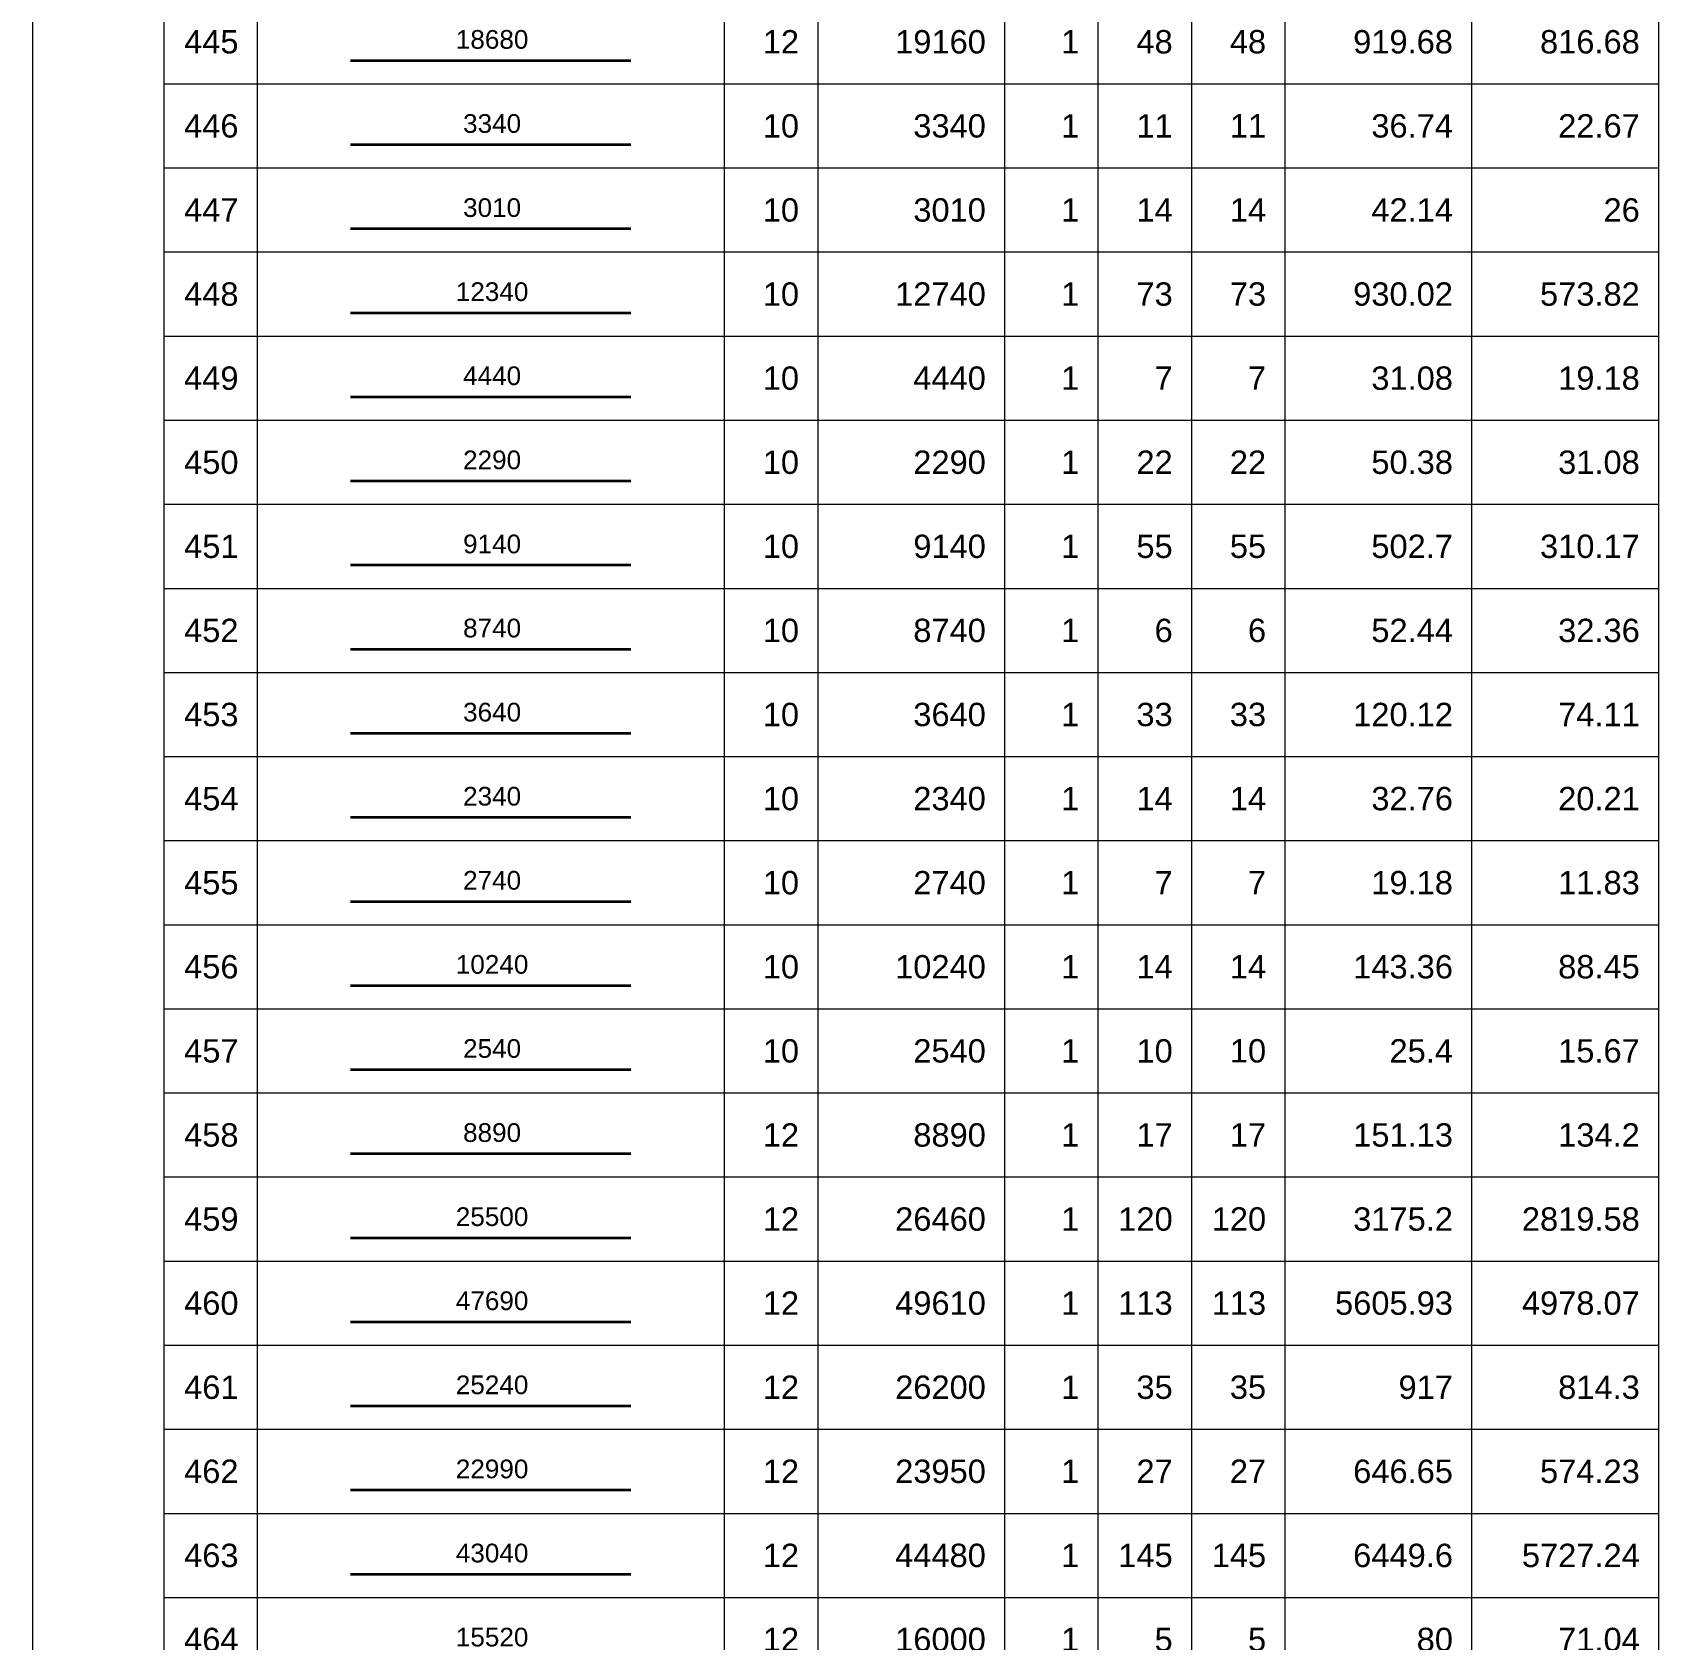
# Model space of a CAD drawing. Header units: millimetres. Extents: x -415354 to 883813, y -531490 to 486716.
# Drawn here: x 798740 to 816146, y -460840 to -443642 of the extents above; entities that cross this region are included whole.
import ezdxf
from ezdxf.enums import TextEntityAlignment as Align

# ---------------------------------------------------------------- set-up
doc = ezdxf.new("R2010")
doc.units = ezdxf.units.MM
doc.header["$MEASUREMENT"] = 0
for name, color, linetype, lineweight in [('NDC_FRAME', 7, 'Continuous', 20), ('NDC_S_REBAR', 4, 'Continuous', 35), ('NDC_S_VN TEXT', 7, 'Continuous', 20), ('NDC_Table', 3, 'Continuous', 20)]:
    doc.layers.add(name, color=color, linetype=linetype, lineweight=lineweight)
doc.styles.add('ARIAL', font='arial.ttf', dxfattribs={"width": 0.8})

# ---------------------------------------------------------------- blocks, each defined once
blk = doc.blocks.new('dang01')
at = {"layer": 'NDC_S_REBAR'}
blk.add_line((3405, -650), (6405, -650), dxfattribs=at)
at = {"layer": 'NDC_Table'}
for p, q in [((0, 0), (0, -900)), ((1405, 0), (1405, -900)), ((2405, 0), (2405, -900)), ((7405, 0), (7405, -900)), ((8405, 0), (8405, -900)), ((10405, 0), (10405, -900)), ((11405, 0), (11405, -900)), ((12405, 0), (12405, -900)), ((13405, 0), (13405, -900)), ((15405, 0), (15405, -900)), ((17405, 0), (17405, -900)), ((1405, -900), (17405, -900))]:
    blk.add_line(p, q, dxfattribs=at)
at = {"layer": 'NDC_S_VN TEXT', "style": 'ARIAL'}
for p in [(2205, -450), (8205, -450), (10205, -450), (11205, -450), (12205, -450), (13205, -450), (15205, -450), (17205, -450)]:
    blk.add_attdef('D03', text='', height=250, dxfattribs=at).set_placement(p, align=Align.MIDDLE_RIGHT)
blk.add_attdef('00000000', text='', height=200, dxfattribs=at).set_placement((4920, -425), align=Align.MIDDLE_CENTER)

msp = doc.modelspace()

# ---------------------------------------------------------------- block references
at = {"layer": 'NDC_FRAME'}
ref = msp.add_blockref('dang01', (798740.5, -443290.5), dxfattribs=at)
ref.add_attrib('D03', '445', dxfattribs={"layer": 'NDC_S_VN TEXT', "height": 250, "style": 'ARIAL'}).set_placement((800945.8, -443740.5), align=Align.MIDDLE_RIGHT)
ref.add_attrib('00000000', '18680', dxfattribs={"layer": 'NDC_S_VN TEXT', "height": 200, "style": 'ARIAL'}).set_placement((803660.1, -443715.2), align=Align.MIDDLE_CENTER)
ref.add_attrib('D03', '12', dxfattribs={"layer": 'NDC_S_VN TEXT', "height": 250, "style": 'ARIAL'}).set_placement((806945.8, -443740.5), align=Align.MIDDLE_RIGHT)
ref.add_attrib('D03', '19160', dxfattribs={"layer": 'NDC_S_VN TEXT', "height": 250, "style": 'ARIAL'}).set_placement((808945.8, -443740.5), align=Align.MIDDLE_RIGHT)
ref.add_attrib('D03', '1', dxfattribs={"layer": 'NDC_S_VN TEXT', "height": 250, "style": 'ARIAL'}).set_placement((809945.8, -443740.5), align=Align.MIDDLE_RIGHT)
ref.add_attrib('D03', '48', dxfattribs={"layer": 'NDC_S_VN TEXT', "height": 250, "style": 'ARIAL'}).set_placement((810945.8, -443740.5), align=Align.MIDDLE_RIGHT)
ref.add_attrib('D03', '48', dxfattribs={"layer": 'NDC_S_VN TEXT', "height": 250, "style": 'ARIAL'}).set_placement((811945.8, -443740.2), align=Align.MIDDLE_RIGHT)
ref.add_attrib('D03', '919.68', dxfattribs={"layer": 'NDC_S_VN TEXT', "height": 250, "style": 'ARIAL'}).set_placement((813945.8, -443740.5), align=Align.MIDDLE_RIGHT)
ref.add_attrib('D03', '816.68', dxfattribs={"layer": 'NDC_S_VN TEXT', "height": 250, "style": 'ARIAL'}).set_placement((815945.8, -443740.5), align=Align.MIDDLE_RIGHT)
ref = msp.add_blockref('dang01', (798740.5, -444190.5), dxfattribs=at)
ref.add_attrib('D03', '446', dxfattribs={"layer": 'NDC_S_VN TEXT', "height": 250, "style": 'ARIAL'}).set_placement((800945.8, -444640.5), align=Align.MIDDLE_RIGHT)
ref.add_attrib('00000000', '3340', dxfattribs={"layer": 'NDC_S_VN TEXT', "height": 200, "style": 'ARIAL'}).set_placement((803660.1, -444615.2), align=Align.MIDDLE_CENTER)
ref.add_attrib('D03', '10', dxfattribs={"layer": 'NDC_S_VN TEXT', "height": 250, "style": 'ARIAL'}).set_placement((806945.8, -444640.5), align=Align.MIDDLE_RIGHT)
ref.add_attrib('D03', '3340', dxfattribs={"layer": 'NDC_S_VN TEXT', "height": 250, "style": 'ARIAL'}).set_placement((808945.8, -444640.5), align=Align.MIDDLE_RIGHT)
ref.add_attrib('D03', '1', dxfattribs={"layer": 'NDC_S_VN TEXT', "height": 250, "style": 'ARIAL'}).set_placement((809945.8, -444640.5), align=Align.MIDDLE_RIGHT)
ref.add_attrib('D03', '11', dxfattribs={"layer": 'NDC_S_VN TEXT', "height": 250, "style": 'ARIAL'}).set_placement((810945.8, -444640.5), align=Align.MIDDLE_RIGHT)
ref.add_attrib('D03', '11', dxfattribs={"layer": 'NDC_S_VN TEXT', "height": 250, "style": 'ARIAL'}).set_placement((811945.8, -444640.2), align=Align.MIDDLE_RIGHT)
ref.add_attrib('D03', '36.74', dxfattribs={"layer": 'NDC_S_VN TEXT', "height": 250, "style": 'ARIAL'}).set_placement((813945.8, -444640.5), align=Align.MIDDLE_RIGHT)
ref.add_attrib('D03', '22.67', dxfattribs={"layer": 'NDC_S_VN TEXT', "height": 250, "style": 'ARIAL'}).set_placement((815945.8, -444640.5), align=Align.MIDDLE_RIGHT)
ref = msp.add_blockref('dang01', (798740.5, -445090.5), dxfattribs=at)
ref.add_attrib('D03', '447', dxfattribs={"layer": 'NDC_S_VN TEXT', "height": 250, "style": 'ARIAL'}).set_placement((800945.8, -445540.5), align=Align.MIDDLE_RIGHT)
ref.add_attrib('00000000', '3010', dxfattribs={"layer": 'NDC_S_VN TEXT', "height": 200, "style": 'ARIAL'}).set_placement((803660.1, -445515.2), align=Align.MIDDLE_CENTER)
ref.add_attrib('D03', '10', dxfattribs={"layer": 'NDC_S_VN TEXT', "height": 250, "style": 'ARIAL'}).set_placement((806945.8, -445540.5), align=Align.MIDDLE_RIGHT)
ref.add_attrib('D03', '3010', dxfattribs={"layer": 'NDC_S_VN TEXT', "height": 250, "style": 'ARIAL'}).set_placement((808945.8, -445540.5), align=Align.MIDDLE_RIGHT)
ref.add_attrib('D03', '1', dxfattribs={"layer": 'NDC_S_VN TEXT', "height": 250, "style": 'ARIAL'}).set_placement((809945.8, -445540.5), align=Align.MIDDLE_RIGHT)
ref.add_attrib('D03', '14', dxfattribs={"layer": 'NDC_S_VN TEXT', "height": 250, "style": 'ARIAL'}).set_placement((810945.8, -445540.5), align=Align.MIDDLE_RIGHT)
ref.add_attrib('D03', '14', dxfattribs={"layer": 'NDC_S_VN TEXT', "height": 250, "style": 'ARIAL'}).set_placement((811945.8, -445540.2), align=Align.MIDDLE_RIGHT)
ref.add_attrib('D03', '42.14', dxfattribs={"layer": 'NDC_S_VN TEXT', "height": 250, "style": 'ARIAL'}).set_placement((813945.8, -445540.5), align=Align.MIDDLE_RIGHT)
ref.add_attrib('D03', '26', dxfattribs={"layer": 'NDC_S_VN TEXT', "height": 250, "style": 'ARIAL'}).set_placement((815945.8, -445540.5), align=Align.MIDDLE_RIGHT)
ref = msp.add_blockref('dang01', (798740.5, -445990.5), dxfattribs=at)
ref.add_attrib('D03', '448', dxfattribs={"layer": 'NDC_S_VN TEXT', "height": 250, "style": 'ARIAL'}).set_placement((800945.8, -446440.5), align=Align.MIDDLE_RIGHT)
ref.add_attrib('00000000', '12340', dxfattribs={"layer": 'NDC_S_VN TEXT', "height": 200, "style": 'ARIAL'}).set_placement((803660.1, -446415.2), align=Align.MIDDLE_CENTER)
ref.add_attrib('D03', '10', dxfattribs={"layer": 'NDC_S_VN TEXT', "height": 250, "style": 'ARIAL'}).set_placement((806945.8, -446440.5), align=Align.MIDDLE_RIGHT)
ref.add_attrib('D03', '12740', dxfattribs={"layer": 'NDC_S_VN TEXT', "height": 250, "style": 'ARIAL'}).set_placement((808945.8, -446440.5), align=Align.MIDDLE_RIGHT)
ref.add_attrib('D03', '1', dxfattribs={"layer": 'NDC_S_VN TEXT', "height": 250, "style": 'ARIAL'}).set_placement((809945.8, -446440.5), align=Align.MIDDLE_RIGHT)
ref.add_attrib('D03', '73', dxfattribs={"layer": 'NDC_S_VN TEXT', "height": 250, "style": 'ARIAL'}).set_placement((810945.8, -446440.5), align=Align.MIDDLE_RIGHT)
ref.add_attrib('D03', '73', dxfattribs={"layer": 'NDC_S_VN TEXT', "height": 250, "style": 'ARIAL'}).set_placement((811945.8, -446440.2), align=Align.MIDDLE_RIGHT)
ref.add_attrib('D03', '930.02', dxfattribs={"layer": 'NDC_S_VN TEXT', "height": 250, "style": 'ARIAL'}).set_placement((813945.8, -446440.5), align=Align.MIDDLE_RIGHT)
ref.add_attrib('D03', '573.82', dxfattribs={"layer": 'NDC_S_VN TEXT', "height": 250, "style": 'ARIAL'}).set_placement((815945.8, -446440.5), align=Align.MIDDLE_RIGHT)
ref = msp.add_blockref('dang01', (798740.5, -446890.5), dxfattribs=at)
ref.add_attrib('D03', '449', dxfattribs={"layer": 'NDC_S_VN TEXT', "height": 250, "style": 'ARIAL'}).set_placement((800945.8, -447340.5), align=Align.MIDDLE_RIGHT)
ref.add_attrib('00000000', '4440', dxfattribs={"layer": 'NDC_S_VN TEXT', "height": 200, "style": 'ARIAL'}).set_placement((803660.1, -447315.2), align=Align.MIDDLE_CENTER)
ref.add_attrib('D03', '10', dxfattribs={"layer": 'NDC_S_VN TEXT', "height": 250, "style": 'ARIAL'}).set_placement((806945.8, -447340.5), align=Align.MIDDLE_RIGHT)
ref.add_attrib('D03', '4440', dxfattribs={"layer": 'NDC_S_VN TEXT', "height": 250, "style": 'ARIAL'}).set_placement((808945.8, -447340.5), align=Align.MIDDLE_RIGHT)
ref.add_attrib('D03', '1', dxfattribs={"layer": 'NDC_S_VN TEXT', "height": 250, "style": 'ARIAL'}).set_placement((809945.8, -447340.5), align=Align.MIDDLE_RIGHT)
ref.add_attrib('D03', '7', dxfattribs={"layer": 'NDC_S_VN TEXT', "height": 250, "style": 'ARIAL'}).set_placement((810945.8, -447340.5), align=Align.MIDDLE_RIGHT)
ref.add_attrib('D03', '7', dxfattribs={"layer": 'NDC_S_VN TEXT', "height": 250, "style": 'ARIAL'}).set_placement((811945.8, -447340.2), align=Align.MIDDLE_RIGHT)
ref.add_attrib('D03', '31.08', dxfattribs={"layer": 'NDC_S_VN TEXT', "height": 250, "style": 'ARIAL'}).set_placement((813945.8, -447340.5), align=Align.MIDDLE_RIGHT)
ref.add_attrib('D03', '19.18', dxfattribs={"layer": 'NDC_S_VN TEXT', "height": 250, "style": 'ARIAL'}).set_placement((815945.8, -447340.5), align=Align.MIDDLE_RIGHT)
ref = msp.add_blockref('dang01', (798740.5, -447790.5), dxfattribs=at)
ref.add_attrib('D03', '450', dxfattribs={"layer": 'NDC_S_VN TEXT', "height": 250, "style": 'ARIAL'}).set_placement((800945.8, -448240.5), align=Align.MIDDLE_RIGHT)
ref.add_attrib('00000000', '2290', dxfattribs={"layer": 'NDC_S_VN TEXT', "height": 200, "style": 'ARIAL'}).set_placement((803660.1, -448215.2), align=Align.MIDDLE_CENTER)
ref.add_attrib('D03', '10', dxfattribs={"layer": 'NDC_S_VN TEXT', "height": 250, "style": 'ARIAL'}).set_placement((806945.8, -448240.5), align=Align.MIDDLE_RIGHT)
ref.add_attrib('D03', '2290', dxfattribs={"layer": 'NDC_S_VN TEXT', "height": 250, "style": 'ARIAL'}).set_placement((808945.8, -448240.5), align=Align.MIDDLE_RIGHT)
ref.add_attrib('D03', '1', dxfattribs={"layer": 'NDC_S_VN TEXT', "height": 250, "style": 'ARIAL'}).set_placement((809945.8, -448240.5), align=Align.MIDDLE_RIGHT)
ref.add_attrib('D03', '22', dxfattribs={"layer": 'NDC_S_VN TEXT', "height": 250, "style": 'ARIAL'}).set_placement((810945.8, -448240.5), align=Align.MIDDLE_RIGHT)
ref.add_attrib('D03', '22', dxfattribs={"layer": 'NDC_S_VN TEXT', "height": 250, "style": 'ARIAL'}).set_placement((811945.8, -448240.2), align=Align.MIDDLE_RIGHT)
ref.add_attrib('D03', '50.38', dxfattribs={"layer": 'NDC_S_VN TEXT', "height": 250, "style": 'ARIAL'}).set_placement((813945.8, -448240.5), align=Align.MIDDLE_RIGHT)
ref.add_attrib('D03', '31.08', dxfattribs={"layer": 'NDC_S_VN TEXT', "height": 250, "style": 'ARIAL'}).set_placement((815945.8, -448240.5), align=Align.MIDDLE_RIGHT)
ref = msp.add_blockref('dang01', (798740.5, -448690.5), dxfattribs=at)
ref.add_attrib('D03', '451', dxfattribs={"layer": 'NDC_S_VN TEXT', "height": 250, "style": 'ARIAL'}).set_placement((800945.8, -449140.5), align=Align.MIDDLE_RIGHT)
ref.add_attrib('00000000', '9140', dxfattribs={"layer": 'NDC_S_VN TEXT', "height": 200, "style": 'ARIAL'}).set_placement((803660.1, -449115.2), align=Align.MIDDLE_CENTER)
ref.add_attrib('D03', '10', dxfattribs={"layer": 'NDC_S_VN TEXT', "height": 250, "style": 'ARIAL'}).set_placement((806945.8, -449140.5), align=Align.MIDDLE_RIGHT)
ref.add_attrib('D03', '9140', dxfattribs={"layer": 'NDC_S_VN TEXT', "height": 250, "style": 'ARIAL'}).set_placement((808945.8, -449140.5), align=Align.MIDDLE_RIGHT)
ref.add_attrib('D03', '1', dxfattribs={"layer": 'NDC_S_VN TEXT', "height": 250, "style": 'ARIAL'}).set_placement((809945.8, -449140.5), align=Align.MIDDLE_RIGHT)
ref.add_attrib('D03', '55', dxfattribs={"layer": 'NDC_S_VN TEXT', "height": 250, "style": 'ARIAL'}).set_placement((810945.8, -449140.5), align=Align.MIDDLE_RIGHT)
ref.add_attrib('D03', '55', dxfattribs={"layer": 'NDC_S_VN TEXT', "height": 250, "style": 'ARIAL'}).set_placement((811945.8, -449140.2), align=Align.MIDDLE_RIGHT)
ref.add_attrib('D03', '502.7', dxfattribs={"layer": 'NDC_S_VN TEXT', "height": 250, "style": 'ARIAL'}).set_placement((813945.8, -449140.5), align=Align.MIDDLE_RIGHT)
ref.add_attrib('D03', '310.17', dxfattribs={"layer": 'NDC_S_VN TEXT', "height": 250, "style": 'ARIAL'}).set_placement((815945.8, -449140.5), align=Align.MIDDLE_RIGHT)
ref = msp.add_blockref('dang01', (798740.5, -449590.5), dxfattribs=at)
ref.add_attrib('D03', '452', dxfattribs={"layer": 'NDC_S_VN TEXT', "height": 250, "style": 'ARIAL'}).set_placement((800945.8, -450040.5), align=Align.MIDDLE_RIGHT)
ref.add_attrib('00000000', '8740', dxfattribs={"layer": 'NDC_S_VN TEXT', "height": 200, "style": 'ARIAL'}).set_placement((803660.1, -450015.2), align=Align.MIDDLE_CENTER)
ref.add_attrib('D03', '10', dxfattribs={"layer": 'NDC_S_VN TEXT', "height": 250, "style": 'ARIAL'}).set_placement((806945.8, -450040.5), align=Align.MIDDLE_RIGHT)
ref.add_attrib('D03', '8740', dxfattribs={"layer": 'NDC_S_VN TEXT', "height": 250, "style": 'ARIAL'}).set_placement((808945.8, -450040.5), align=Align.MIDDLE_RIGHT)
ref.add_attrib('D03', '1', dxfattribs={"layer": 'NDC_S_VN TEXT', "height": 250, "style": 'ARIAL'}).set_placement((809945.8, -450040.5), align=Align.MIDDLE_RIGHT)
ref.add_attrib('D03', '6', dxfattribs={"layer": 'NDC_S_VN TEXT', "height": 250, "style": 'ARIAL'}).set_placement((810945.8, -450040.5), align=Align.MIDDLE_RIGHT)
ref.add_attrib('D03', '6', dxfattribs={"layer": 'NDC_S_VN TEXT', "height": 250, "style": 'ARIAL'}).set_placement((811945.8, -450040.2), align=Align.MIDDLE_RIGHT)
ref.add_attrib('D03', '52.44', dxfattribs={"layer": 'NDC_S_VN TEXT', "height": 250, "style": 'ARIAL'}).set_placement((813945.8, -450040.5), align=Align.MIDDLE_RIGHT)
ref.add_attrib('D03', '32.36', dxfattribs={"layer": 'NDC_S_VN TEXT', "height": 250, "style": 'ARIAL'}).set_placement((815945.8, -450040.5), align=Align.MIDDLE_RIGHT)
ref = msp.add_blockref('dang01', (798740.5, -450490.5), dxfattribs=at)
ref.add_attrib('D03', '453', dxfattribs={"layer": 'NDC_S_VN TEXT', "height": 250, "style": 'ARIAL'}).set_placement((800945.8, -450940.5), align=Align.MIDDLE_RIGHT)
ref.add_attrib('00000000', '3640', dxfattribs={"layer": 'NDC_S_VN TEXT', "height": 200, "style": 'ARIAL'}).set_placement((803660.1, -450915.2), align=Align.MIDDLE_CENTER)
ref.add_attrib('D03', '10', dxfattribs={"layer": 'NDC_S_VN TEXT', "height": 250, "style": 'ARIAL'}).set_placement((806945.8, -450940.5), align=Align.MIDDLE_RIGHT)
ref.add_attrib('D03', '3640', dxfattribs={"layer": 'NDC_S_VN TEXT', "height": 250, "style": 'ARIAL'}).set_placement((808945.8, -450940.5), align=Align.MIDDLE_RIGHT)
ref.add_attrib('D03', '1', dxfattribs={"layer": 'NDC_S_VN TEXT', "height": 250, "style": 'ARIAL'}).set_placement((809945.8, -450940.5), align=Align.MIDDLE_RIGHT)
ref.add_attrib('D03', '33', dxfattribs={"layer": 'NDC_S_VN TEXT', "height": 250, "style": 'ARIAL'}).set_placement((810945.8, -450940.5), align=Align.MIDDLE_RIGHT)
ref.add_attrib('D03', '33', dxfattribs={"layer": 'NDC_S_VN TEXT', "height": 250, "style": 'ARIAL'}).set_placement((811945.8, -450940.2), align=Align.MIDDLE_RIGHT)
ref.add_attrib('D03', '120.12', dxfattribs={"layer": 'NDC_S_VN TEXT', "height": 250, "style": 'ARIAL'}).set_placement((813945.8, -450940.5), align=Align.MIDDLE_RIGHT)
ref.add_attrib('D03', '74.11', dxfattribs={"layer": 'NDC_S_VN TEXT', "height": 250, "style": 'ARIAL'}).set_placement((815945.8, -450940.5), align=Align.MIDDLE_RIGHT)
ref = msp.add_blockref('dang01', (798740.5, -451390.5), dxfattribs=at)
ref.add_attrib('D03', '454', dxfattribs={"layer": 'NDC_S_VN TEXT', "height": 250, "style": 'ARIAL'}).set_placement((800945.8, -451840.5), align=Align.MIDDLE_RIGHT)
ref.add_attrib('00000000', '2340', dxfattribs={"layer": 'NDC_S_VN TEXT', "height": 200, "style": 'ARIAL'}).set_placement((803660.1, -451815.2), align=Align.MIDDLE_CENTER)
ref.add_attrib('D03', '10', dxfattribs={"layer": 'NDC_S_VN TEXT', "height": 250, "style": 'ARIAL'}).set_placement((806945.8, -451840.5), align=Align.MIDDLE_RIGHT)
ref.add_attrib('D03', '2340', dxfattribs={"layer": 'NDC_S_VN TEXT', "height": 250, "style": 'ARIAL'}).set_placement((808945.8, -451840.5), align=Align.MIDDLE_RIGHT)
ref.add_attrib('D03', '1', dxfattribs={"layer": 'NDC_S_VN TEXT', "height": 250, "style": 'ARIAL'}).set_placement((809945.8, -451840.5), align=Align.MIDDLE_RIGHT)
ref.add_attrib('D03', '14', dxfattribs={"layer": 'NDC_S_VN TEXT', "height": 250, "style": 'ARIAL'}).set_placement((810945.8, -451840.5), align=Align.MIDDLE_RIGHT)
ref.add_attrib('D03', '14', dxfattribs={"layer": 'NDC_S_VN TEXT', "height": 250, "style": 'ARIAL'}).set_placement((811945.8, -451840.2), align=Align.MIDDLE_RIGHT)
ref.add_attrib('D03', '32.76', dxfattribs={"layer": 'NDC_S_VN TEXT', "height": 250, "style": 'ARIAL'}).set_placement((813945.8, -451840.5), align=Align.MIDDLE_RIGHT)
ref.add_attrib('D03', '20.21', dxfattribs={"layer": 'NDC_S_VN TEXT', "height": 250, "style": 'ARIAL'}).set_placement((815945.8, -451840.5), align=Align.MIDDLE_RIGHT)
ref = msp.add_blockref('dang01', (798740.5, -452290.5), dxfattribs=at)
ref.add_attrib('D03', '455', dxfattribs={"layer": 'NDC_S_VN TEXT', "height": 250, "style": 'ARIAL'}).set_placement((800945.8, -452740.5), align=Align.MIDDLE_RIGHT)
ref.add_attrib('00000000', '2740', dxfattribs={"layer": 'NDC_S_VN TEXT', "height": 200, "style": 'ARIAL'}).set_placement((803660.1, -452715.2), align=Align.MIDDLE_CENTER)
ref.add_attrib('D03', '10', dxfattribs={"layer": 'NDC_S_VN TEXT', "height": 250, "style": 'ARIAL'}).set_placement((806945.8, -452740.5), align=Align.MIDDLE_RIGHT)
ref.add_attrib('D03', '2740', dxfattribs={"layer": 'NDC_S_VN TEXT', "height": 250, "style": 'ARIAL'}).set_placement((808945.8, -452740.5), align=Align.MIDDLE_RIGHT)
ref.add_attrib('D03', '1', dxfattribs={"layer": 'NDC_S_VN TEXT', "height": 250, "style": 'ARIAL'}).set_placement((809945.8, -452740.5), align=Align.MIDDLE_RIGHT)
ref.add_attrib('D03', '7', dxfattribs={"layer": 'NDC_S_VN TEXT', "height": 250, "style": 'ARIAL'}).set_placement((810945.8, -452740.5), align=Align.MIDDLE_RIGHT)
ref.add_attrib('D03', '7', dxfattribs={"layer": 'NDC_S_VN TEXT', "height": 250, "style": 'ARIAL'}).set_placement((811945.8, -452740.2), align=Align.MIDDLE_RIGHT)
ref.add_attrib('D03', '19.18', dxfattribs={"layer": 'NDC_S_VN TEXT', "height": 250, "style": 'ARIAL'}).set_placement((813945.8, -452740.5), align=Align.MIDDLE_RIGHT)
ref.add_attrib('D03', '11.83', dxfattribs={"layer": 'NDC_S_VN TEXT', "height": 250, "style": 'ARIAL'}).set_placement((815945.8, -452740.5), align=Align.MIDDLE_RIGHT)
ref = msp.add_blockref('dang01', (798740.5, -453190.5), dxfattribs=at)
ref.add_attrib('D03', '456', dxfattribs={"layer": 'NDC_S_VN TEXT', "height": 250, "style": 'ARIAL'}).set_placement((800945.8, -453640.5), align=Align.MIDDLE_RIGHT)
ref.add_attrib('00000000', '10240', dxfattribs={"layer": 'NDC_S_VN TEXT', "height": 200, "style": 'ARIAL'}).set_placement((803660.1, -453615.2), align=Align.MIDDLE_CENTER)
ref.add_attrib('D03', '10', dxfattribs={"layer": 'NDC_S_VN TEXT', "height": 250, "style": 'ARIAL'}).set_placement((806945.8, -453640.5), align=Align.MIDDLE_RIGHT)
ref.add_attrib('D03', '10240', dxfattribs={"layer": 'NDC_S_VN TEXT', "height": 250, "style": 'ARIAL'}).set_placement((808945.8, -453640.5), align=Align.MIDDLE_RIGHT)
ref.add_attrib('D03', '1', dxfattribs={"layer": 'NDC_S_VN TEXT', "height": 250, "style": 'ARIAL'}).set_placement((809945.8, -453640.5), align=Align.MIDDLE_RIGHT)
ref.add_attrib('D03', '14', dxfattribs={"layer": 'NDC_S_VN TEXT', "height": 250, "style": 'ARIAL'}).set_placement((810945.8, -453640.5), align=Align.MIDDLE_RIGHT)
ref.add_attrib('D03', '14', dxfattribs={"layer": 'NDC_S_VN TEXT', "height": 250, "style": 'ARIAL'}).set_placement((811945.8, -453640.2), align=Align.MIDDLE_RIGHT)
ref.add_attrib('D03', '143.36', dxfattribs={"layer": 'NDC_S_VN TEXT', "height": 250, "style": 'ARIAL'}).set_placement((813945.8, -453640.5), align=Align.MIDDLE_RIGHT)
ref.add_attrib('D03', '88.45', dxfattribs={"layer": 'NDC_S_VN TEXT', "height": 250, "style": 'ARIAL'}).set_placement((815945.8, -453640.5), align=Align.MIDDLE_RIGHT)
ref = msp.add_blockref('dang01', (798740.5, -454090.5), dxfattribs=at)
ref.add_attrib('D03', '457', dxfattribs={"layer": 'NDC_S_VN TEXT', "height": 250, "style": 'ARIAL'}).set_placement((800945.8, -454540.5), align=Align.MIDDLE_RIGHT)
ref.add_attrib('00000000', '2540', dxfattribs={"layer": 'NDC_S_VN TEXT', "height": 200, "style": 'ARIAL'}).set_placement((803660.1, -454515.2), align=Align.MIDDLE_CENTER)
ref.add_attrib('D03', '10', dxfattribs={"layer": 'NDC_S_VN TEXT', "height": 250, "style": 'ARIAL'}).set_placement((806945.8, -454540.5), align=Align.MIDDLE_RIGHT)
ref.add_attrib('D03', '2540', dxfattribs={"layer": 'NDC_S_VN TEXT', "height": 250, "style": 'ARIAL'}).set_placement((808945.8, -454540.5), align=Align.MIDDLE_RIGHT)
ref.add_attrib('D03', '1', dxfattribs={"layer": 'NDC_S_VN TEXT', "height": 250, "style": 'ARIAL'}).set_placement((809945.8, -454540.5), align=Align.MIDDLE_RIGHT)
ref.add_attrib('D03', '10', dxfattribs={"layer": 'NDC_S_VN TEXT', "height": 250, "style": 'ARIAL'}).set_placement((810945.8, -454540.5), align=Align.MIDDLE_RIGHT)
ref.add_attrib('D03', '10', dxfattribs={"layer": 'NDC_S_VN TEXT', "height": 250, "style": 'ARIAL'}).set_placement((811945.8, -454540.2), align=Align.MIDDLE_RIGHT)
ref.add_attrib('D03', '25.4', dxfattribs={"layer": 'NDC_S_VN TEXT', "height": 250, "style": 'ARIAL'}).set_placement((813945.8, -454540.5), align=Align.MIDDLE_RIGHT)
ref.add_attrib('D03', '15.67', dxfattribs={"layer": 'NDC_S_VN TEXT', "height": 250, "style": 'ARIAL'}).set_placement((815945.8, -454540.5), align=Align.MIDDLE_RIGHT)
ref = msp.add_blockref('dang01', (798740.5, -454990.5), dxfattribs=at)
ref.add_attrib('D03', '458', dxfattribs={"layer": 'NDC_S_VN TEXT', "height": 250, "style": 'ARIAL'}).set_placement((800945.8, -455440.5), align=Align.MIDDLE_RIGHT)
ref.add_attrib('00000000', '8890', dxfattribs={"layer": 'NDC_S_VN TEXT', "height": 200, "style": 'ARIAL'}).set_placement((803660.1, -455415.2), align=Align.MIDDLE_CENTER)
ref.add_attrib('D03', '12', dxfattribs={"layer": 'NDC_S_VN TEXT', "height": 250, "style": 'ARIAL'}).set_placement((806945.8, -455440.5), align=Align.MIDDLE_RIGHT)
ref.add_attrib('D03', '8890', dxfattribs={"layer": 'NDC_S_VN TEXT', "height": 250, "style": 'ARIAL'}).set_placement((808945.8, -455440.5), align=Align.MIDDLE_RIGHT)
ref.add_attrib('D03', '1', dxfattribs={"layer": 'NDC_S_VN TEXT', "height": 250, "style": 'ARIAL'}).set_placement((809945.8, -455440.5), align=Align.MIDDLE_RIGHT)
ref.add_attrib('D03', '17', dxfattribs={"layer": 'NDC_S_VN TEXT', "height": 250, "style": 'ARIAL'}).set_placement((810945.8, -455440.5), align=Align.MIDDLE_RIGHT)
ref.add_attrib('D03', '17', dxfattribs={"layer": 'NDC_S_VN TEXT', "height": 250, "style": 'ARIAL'}).set_placement((811945.8, -455440.2), align=Align.MIDDLE_RIGHT)
ref.add_attrib('D03', '151.13', dxfattribs={"layer": 'NDC_S_VN TEXT', "height": 250, "style": 'ARIAL'}).set_placement((813945.8, -455440.5), align=Align.MIDDLE_RIGHT)
ref.add_attrib('D03', '134.2', dxfattribs={"layer": 'NDC_S_VN TEXT', "height": 250, "style": 'ARIAL'}).set_placement((815945.8, -455440.5), align=Align.MIDDLE_RIGHT)
ref = msp.add_blockref('dang01', (798740.5, -455890.5), dxfattribs=at)
ref.add_attrib('D03', '459', dxfattribs={"layer": 'NDC_S_VN TEXT', "height": 250, "style": 'ARIAL'}).set_placement((800945.8, -456340.5), align=Align.MIDDLE_RIGHT)
ref.add_attrib('00000000', '25500', dxfattribs={"layer": 'NDC_S_VN TEXT', "height": 200, "style": 'ARIAL'}).set_placement((803660.1, -456315.2), align=Align.MIDDLE_CENTER)
ref.add_attrib('D03', '12', dxfattribs={"layer": 'NDC_S_VN TEXT', "height": 250, "style": 'ARIAL'}).set_placement((806945.8, -456340.5), align=Align.MIDDLE_RIGHT)
ref.add_attrib('D03', '26460', dxfattribs={"layer": 'NDC_S_VN TEXT', "height": 250, "style": 'ARIAL'}).set_placement((808945.8, -456340.5), align=Align.MIDDLE_RIGHT)
ref.add_attrib('D03', '1', dxfattribs={"layer": 'NDC_S_VN TEXT', "height": 250, "style": 'ARIAL'}).set_placement((809945.8, -456340.5), align=Align.MIDDLE_RIGHT)
ref.add_attrib('D03', '120', dxfattribs={"layer": 'NDC_S_VN TEXT', "height": 250, "style": 'ARIAL'}).set_placement((810945.8, -456340.5), align=Align.MIDDLE_RIGHT)
ref.add_attrib('D03', '120', dxfattribs={"layer": 'NDC_S_VN TEXT', "height": 250, "style": 'ARIAL'}).set_placement((811945.8, -456340.2), align=Align.MIDDLE_RIGHT)
ref.add_attrib('D03', '3175.2', dxfattribs={"layer": 'NDC_S_VN TEXT', "height": 250, "style": 'ARIAL'}).set_placement((813945.8, -456340.5), align=Align.MIDDLE_RIGHT)
ref.add_attrib('D03', '2819.58', dxfattribs={"layer": 'NDC_S_VN TEXT', "height": 250, "style": 'ARIAL'}).set_placement((815945.8, -456340.5), align=Align.MIDDLE_RIGHT)
ref = msp.add_blockref('dang01', (798740.5, -456790.5), dxfattribs=at)
ref.add_attrib('D03', '460', dxfattribs={"layer": 'NDC_S_VN TEXT', "height": 250, "style": 'ARIAL'}).set_placement((800945.8, -457240.5), align=Align.MIDDLE_RIGHT)
ref.add_attrib('00000000', '47690', dxfattribs={"layer": 'NDC_S_VN TEXT', "height": 200, "style": 'ARIAL'}).set_placement((803660.1, -457215.2), align=Align.MIDDLE_CENTER)
ref.add_attrib('D03', '12', dxfattribs={"layer": 'NDC_S_VN TEXT', "height": 250, "style": 'ARIAL'}).set_placement((806945.8, -457240.5), align=Align.MIDDLE_RIGHT)
ref.add_attrib('D03', '49610', dxfattribs={"layer": 'NDC_S_VN TEXT', "height": 250, "style": 'ARIAL'}).set_placement((808945.8, -457240.5), align=Align.MIDDLE_RIGHT)
ref.add_attrib('D03', '1', dxfattribs={"layer": 'NDC_S_VN TEXT', "height": 250, "style": 'ARIAL'}).set_placement((809945.8, -457240.5), align=Align.MIDDLE_RIGHT)
ref.add_attrib('D03', '113', dxfattribs={"layer": 'NDC_S_VN TEXT', "height": 250, "style": 'ARIAL'}).set_placement((810945.8, -457240.5), align=Align.MIDDLE_RIGHT)
ref.add_attrib('D03', '113', dxfattribs={"layer": 'NDC_S_VN TEXT', "height": 250, "style": 'ARIAL'}).set_placement((811945.8, -457240.2), align=Align.MIDDLE_RIGHT)
ref.add_attrib('D03', '5605.93', dxfattribs={"layer": 'NDC_S_VN TEXT', "height": 250, "style": 'ARIAL'}).set_placement((813945.8, -457240.5), align=Align.MIDDLE_RIGHT)
ref.add_attrib('D03', '4978.07', dxfattribs={"layer": 'NDC_S_VN TEXT', "height": 250, "style": 'ARIAL'}).set_placement((815945.8, -457240.5), align=Align.MIDDLE_RIGHT)
ref = msp.add_blockref('dang01', (798740.5, -457690.5), dxfattribs=at)
ref.add_attrib('D03', '461', dxfattribs={"layer": 'NDC_S_VN TEXT', "height": 250, "style": 'ARIAL'}).set_placement((800945.8, -458140.5), align=Align.MIDDLE_RIGHT)
ref.add_attrib('00000000', '25240', dxfattribs={"layer": 'NDC_S_VN TEXT', "height": 200, "style": 'ARIAL'}).set_placement((803660.1, -458115.2), align=Align.MIDDLE_CENTER)
ref.add_attrib('D03', '12', dxfattribs={"layer": 'NDC_S_VN TEXT', "height": 250, "style": 'ARIAL'}).set_placement((806945.8, -458140.5), align=Align.MIDDLE_RIGHT)
ref.add_attrib('D03', '26200', dxfattribs={"layer": 'NDC_S_VN TEXT', "height": 250, "style": 'ARIAL'}).set_placement((808945.8, -458140.5), align=Align.MIDDLE_RIGHT)
ref.add_attrib('D03', '1', dxfattribs={"layer": 'NDC_S_VN TEXT', "height": 250, "style": 'ARIAL'}).set_placement((809945.8, -458140.5), align=Align.MIDDLE_RIGHT)
ref.add_attrib('D03', '35', dxfattribs={"layer": 'NDC_S_VN TEXT', "height": 250, "style": 'ARIAL'}).set_placement((810945.8, -458140.5), align=Align.MIDDLE_RIGHT)
ref.add_attrib('D03', '35', dxfattribs={"layer": 'NDC_S_VN TEXT', "height": 250, "style": 'ARIAL'}).set_placement((811945.8, -458140.2), align=Align.MIDDLE_RIGHT)
ref.add_attrib('D03', '917', dxfattribs={"layer": 'NDC_S_VN TEXT', "height": 250, "style": 'ARIAL'}).set_placement((813945.8, -458140.5), align=Align.MIDDLE_RIGHT)
ref.add_attrib('D03', '814.3', dxfattribs={"layer": 'NDC_S_VN TEXT', "height": 250, "style": 'ARIAL'}).set_placement((815945.8, -458140.5), align=Align.MIDDLE_RIGHT)
ref = msp.add_blockref('dang01', (798740.5, -458590.5), dxfattribs=at)
ref.add_attrib('D03', '462', dxfattribs={"layer": 'NDC_S_VN TEXT', "height": 250, "style": 'ARIAL'}).set_placement((800945.8, -459040.5), align=Align.MIDDLE_RIGHT)
ref.add_attrib('00000000', '22990', dxfattribs={"layer": 'NDC_S_VN TEXT', "height": 200, "style": 'ARIAL'}).set_placement((803660.1, -459015.2), align=Align.MIDDLE_CENTER)
ref.add_attrib('D03', '12', dxfattribs={"layer": 'NDC_S_VN TEXT', "height": 250, "style": 'ARIAL'}).set_placement((806945.8, -459040.5), align=Align.MIDDLE_RIGHT)
ref.add_attrib('D03', '23950', dxfattribs={"layer": 'NDC_S_VN TEXT', "height": 250, "style": 'ARIAL'}).set_placement((808945.8, -459040.5), align=Align.MIDDLE_RIGHT)
ref.add_attrib('D03', '1', dxfattribs={"layer": 'NDC_S_VN TEXT', "height": 250, "style": 'ARIAL'}).set_placement((809945.8, -459040.5), align=Align.MIDDLE_RIGHT)
ref.add_attrib('D03', '27', dxfattribs={"layer": 'NDC_S_VN TEXT', "height": 250, "style": 'ARIAL'}).set_placement((810945.8, -459040.5), align=Align.MIDDLE_RIGHT)
ref.add_attrib('D03', '27', dxfattribs={"layer": 'NDC_S_VN TEXT', "height": 250, "style": 'ARIAL'}).set_placement((811945.8, -459040.2), align=Align.MIDDLE_RIGHT)
ref.add_attrib('D03', '646.65', dxfattribs={"layer": 'NDC_S_VN TEXT', "height": 250, "style": 'ARIAL'}).set_placement((813945.8, -459040.5), align=Align.MIDDLE_RIGHT)
ref.add_attrib('D03', '574.23', dxfattribs={"layer": 'NDC_S_VN TEXT', "height": 250, "style": 'ARIAL'}).set_placement((815945.8, -459040.5), align=Align.MIDDLE_RIGHT)
ref = msp.add_blockref('dang01', (798740.5, -459490.5), dxfattribs=at)
ref.add_attrib('D03', '463', dxfattribs={"layer": 'NDC_S_VN TEXT', "height": 250, "style": 'ARIAL'}).set_placement((800945.8, -459940.5), align=Align.MIDDLE_RIGHT)
ref.add_attrib('00000000', '43040', dxfattribs={"layer": 'NDC_S_VN TEXT', "height": 200, "style": 'ARIAL'}).set_placement((803660.1, -459915.2), align=Align.MIDDLE_CENTER)
ref.add_attrib('D03', '12', dxfattribs={"layer": 'NDC_S_VN TEXT', "height": 250, "style": 'ARIAL'}).set_placement((806945.8, -459940.5), align=Align.MIDDLE_RIGHT)
ref.add_attrib('D03', '44480', dxfattribs={"layer": 'NDC_S_VN TEXT', "height": 250, "style": 'ARIAL'}).set_placement((808945.8, -459940.5), align=Align.MIDDLE_RIGHT)
ref.add_attrib('D03', '1', dxfattribs={"layer": 'NDC_S_VN TEXT', "height": 250, "style": 'ARIAL'}).set_placement((809945.8, -459940.5), align=Align.MIDDLE_RIGHT)
ref.add_attrib('D03', '145', dxfattribs={"layer": 'NDC_S_VN TEXT', "height": 250, "style": 'ARIAL'}).set_placement((810945.8, -459940.5), align=Align.MIDDLE_RIGHT)
ref.add_attrib('D03', '145', dxfattribs={"layer": 'NDC_S_VN TEXT', "height": 250, "style": 'ARIAL'}).set_placement((811945.8, -459940.2), align=Align.MIDDLE_RIGHT)
ref.add_attrib('D03', '6449.6', dxfattribs={"layer": 'NDC_S_VN TEXT', "height": 250, "style": 'ARIAL'}).set_placement((813945.8, -459940.5), align=Align.MIDDLE_RIGHT)
ref.add_attrib('D03', '5727.24', dxfattribs={"layer": 'NDC_S_VN TEXT', "height": 250, "style": 'ARIAL'}).set_placement((815945.8, -459940.5), align=Align.MIDDLE_RIGHT)
ref = msp.add_blockref('dang01', (798740.5, -460390.5), dxfattribs=at)
ref.add_attrib('D03', '464', dxfattribs={"layer": 'NDC_S_VN TEXT', "height": 250, "style": 'ARIAL'}).set_placement((800945.8, -460840.5), align=Align.MIDDLE_RIGHT)
ref.add_attrib('00000000', '15520', dxfattribs={"layer": 'NDC_S_VN TEXT', "height": 200, "style": 'ARIAL'}).set_placement((803660.1, -460815.2), align=Align.MIDDLE_CENTER)
ref.add_attrib('D03', '12', dxfattribs={"layer": 'NDC_S_VN TEXT', "height": 250, "style": 'ARIAL'}).set_placement((806945.8, -460840.5), align=Align.MIDDLE_RIGHT)
ref.add_attrib('D03', '16000', dxfattribs={"layer": 'NDC_S_VN TEXT', "height": 250, "style": 'ARIAL'}).set_placement((808945.8, -460840.5), align=Align.MIDDLE_RIGHT)
ref.add_attrib('D03', '1', dxfattribs={"layer": 'NDC_S_VN TEXT', "height": 250, "style": 'ARIAL'}).set_placement((809945.8, -460840.5), align=Align.MIDDLE_RIGHT)
ref.add_attrib('D03', '5', dxfattribs={"layer": 'NDC_S_VN TEXT', "height": 250, "style": 'ARIAL'}).set_placement((810945.8, -460840.5), align=Align.MIDDLE_RIGHT)
ref.add_attrib('D03', '5', dxfattribs={"layer": 'NDC_S_VN TEXT', "height": 250, "style": 'ARIAL'}).set_placement((811945.8, -460840.2), align=Align.MIDDLE_RIGHT)
ref.add_attrib('D03', '80', dxfattribs={"layer": 'NDC_S_VN TEXT', "height": 250, "style": 'ARIAL'}).set_placement((813945.8, -460840.5), align=Align.MIDDLE_RIGHT)
ref.add_attrib('D03', '71.04', dxfattribs={"layer": 'NDC_S_VN TEXT', "height": 250, "style": 'ARIAL'}).set_placement((815945.8, -460840.5), align=Align.MIDDLE_RIGHT)

doc.saveas('drawing.dxf')
